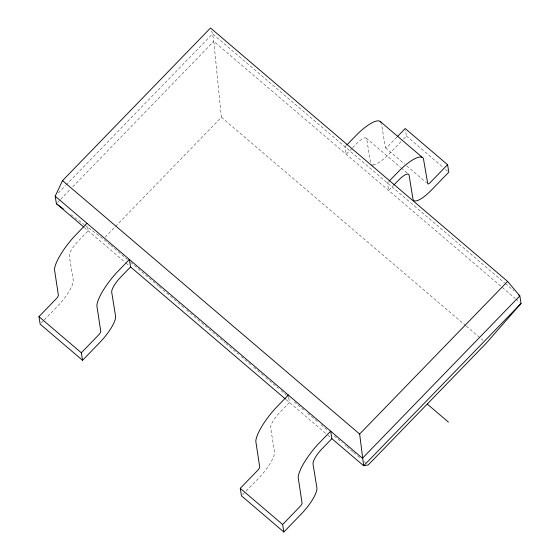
<?xml version="1.0" encoding="UTF-8"?>
<svg xmlns="http://www.w3.org/2000/svg" width="560" height="560" viewBox="0 0 560 560"><rect width="100%" height="100%" fill="white"/><g stroke="black" fill="none" stroke-linecap="round" stroke-linejoin="round"><path stroke-width="0.42" stroke-dasharray="2.8 2.1" d="M58.219 193.046L65.513 185.521M66.122 184.898L212.569 33.831L211.533 30.919M57.61 202.433L60.039 199.934M60.648 199.304L70.35 189.294M72.779 186.795L213.787 41.342L212.569 33.831L504.602 282.919M105.168 237.132L114.905 227.087M115.514 226.457L221.382 117.25L213.787 41.342L515.095 298.333M41.349 322.924L43.729 320.474M44.317 319.865L57.379 306.39A25.34 6.944 -49.5 0 0 73.171 279.874L69.321 256.095A14.483 3.969 -49.5 0 1 78.351 240.947L88.186 230.797L87.374 225.792M346.227 145.544L345.009 146.797L346.227 154.308L352.016 148.337M352.59 147.742L356.062 144.158A14.483 3.969 -49.5 0 1 366.716 139.02L370.566 162.799M396.83 137.165L387.66 146.594A3.57 0.98 -49.5 0 1 385.399 147.686L381.43 123.55M401.072 141.554L389.2 153.797A25.34 6.944 -49.5 0 1 372.414 164.794M403.445 139.104L406.413 136.045L405.468 130.2M388.605 181.692L387.394 182.945L388.612 190.456L393.239 185.675M242.662 494.627L258.692 478.093A25.34 6.944 -49.5 0 0 274.484 451.577L270.634 427.798A14.483 3.969 -49.5 0 1 279.657 412.65L289.499 402.5L288.281 394.996M70.896 214.599L84.014 224.469M84.707 224.987L103.341 239.015L109.998 244.692M406.413 136.045L442.834 167.111M445.48 169.365L448.791 172.193M385.483 147.777L404.691 164.157M406.679 165.851L426.545 182.798M366.17 138.068L400.603 167.44M401.268 168L407.225 173.089M371.518 164.458L373.506 166.152M505.267 283.479L513.877 290.822M515.753 298.9L519.729 302.288M221.382 117.25L465.64 325.584M466.305 326.151L482.944 340.34M110.663 245.259L127.302 259.448M130.627 262.29L158.585 286.125M159.25 286.699L183.876 307.699M186.536 309.967L225.134 342.895M225.799 343.462L238.448 354.249M241.108 356.517L251.09 365.029M253.757 367.304L265.069 376.95M265.734 377.517L278.383 388.304M281.043 390.579L286.37 395.115M287.035 395.682L291.025 399.091M294.35 401.926L303.674 409.878M307.664 413.28L317.646 421.799M320.978 424.634L328.293 430.878M334.285 435.988L342.272 442.799M344.932 445.074L346.262 446.208M346.934 446.775L352.919 451.885M353.584 452.452L356.916 455.287M357.581 455.854L360.241 458.129M364.238 461.531L365.568 462.665M84.21 227.409L125.272 262.43M125.93 262.99L129.241 265.818M286.174 399.665L327.243 434.693M327.908 435.26L331.877 438.648"/><path stroke-width="0.84" d="M83.552 226.842L56.399 203.686L55.181 196.182L62.531 180.628L210.504 28L507.619 281.421L519.834 295.904L521.052 303.415L486.269 343.182L368.228 464.94L363.664 465.759L331.877 438.648L330.659 431.144L317.625 444.696A36.246 9.933 -49.5 0 0 298.172 477.351L302.085 503.16A3.57 0.98 -49.5 0 1 300.167 506.38L282.639 524.489L283.857 532L301.07 514.241A25.34 6.944 -49.5 0 0 316.869 487.725L313.019 463.946A14.483 3.969 -49.5 0 1 322.042 448.798L331.877 438.648M86.968 223.293L73.934 236.845A36.246 9.933 -49.5 0 0 54.481 269.5L58.394 295.309A3.57 0.98 -49.5 0 1 56.476 298.529L38.948 316.638L40.166 324.149L82.544 360.297L99.757 342.538A25.34 6.944 -49.5 0 0 115.556 316.022L111.706 292.243A14.483 3.969 -49.5 0 1 120.729 277.095L130.564 266.945L129.353 259.441L116.312 272.993A36.246 9.933 -49.5 0 0 96.866 305.648L100.772 331.457A3.57 0.98 -49.5 0 1 98.854 334.677L81.333 352.786L82.544 360.297M346.836 144.921L358.078 133.427A36.246 9.933 -49.5 0 1 381.024 122.346M397.425 136.549L405.195 128.534L447.573 164.682L448.791 172.193L431.578 189.945A25.34 6.944 -49.5 0 1 412.944 198.947L409.094 175.168A14.483 3.969 -49.5 0 0 398.447 180.306L393.82 185.08M389.214 181.069L400.456 169.575A36.246 9.933 -49.5 0 1 423.402 158.494L427.777 183.834A3.57 0.98 -49.5 0 0 430.038 182.742L447.573 164.682M288.281 394.996L275.247 408.548A36.246 9.933 -49.5 0 0 255.794 441.203L259.707 467.012A3.57 0.98 -49.5 0 1 257.789 470.232L240.261 488.341L241.479 495.852L283.857 532M521.052 303.415L363.664 465.759L359.653 434.049L507.619 281.421M56.399 203.686L63.301 208.88M380.135 121.387L422.513 157.535M518.511 294.777L519.834 295.904L362.446 458.255L55.181 196.182M427.252 404.061L448.441 422.135M62.531 180.628L359.653 434.049M130.564 266.945L285.509 399.098M38.948 316.638L81.333 352.786M240.261 488.341L282.639 524.489"/></g></svg>
